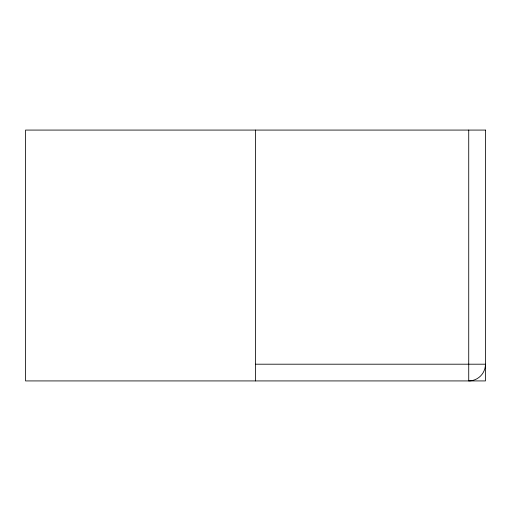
<?xml version="1.0" encoding="UTF-8"?>
<svg xmlns="http://www.w3.org/2000/svg" width="511" height="511" viewBox="0 0 511 511"><rect width="100%" height="100%" fill="white"/><g stroke="black" fill="none" stroke-linecap="round" stroke-linejoin="round"><path stroke-width="0.77" d="M255.5 364.202L485.45 364.202A16.722 16.722 0 0 1 468.728 380.925L468.728 130.075M255.5 130.075L255.5 380.925M485.45 130.075L25.55 130.075L25.55 380.925L485.45 380.925L485.45 130.075"/></g></svg>
